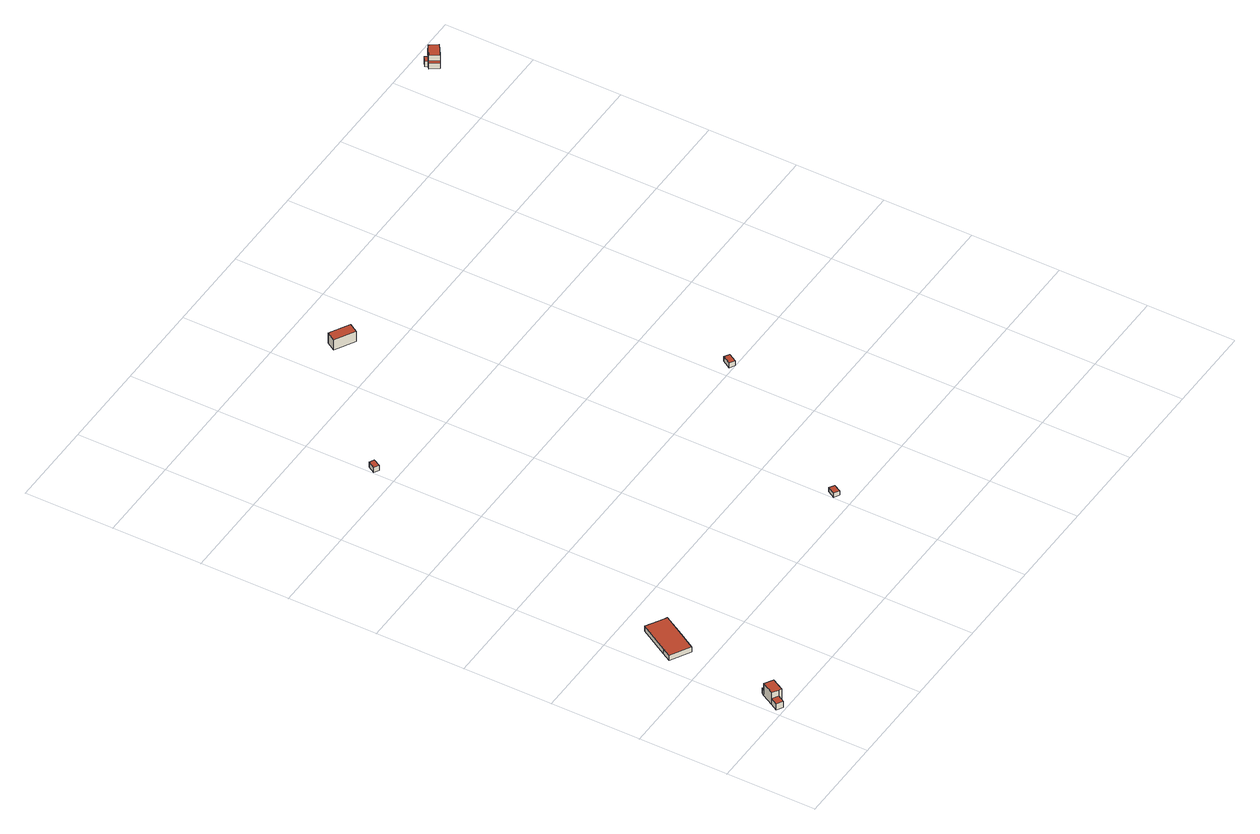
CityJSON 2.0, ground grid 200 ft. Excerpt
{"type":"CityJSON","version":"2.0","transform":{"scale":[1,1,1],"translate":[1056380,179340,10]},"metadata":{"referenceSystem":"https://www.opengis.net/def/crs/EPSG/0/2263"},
"CityObjects":{
"building1":{"type":"Building","attributes":{"name":"Bldg_3210011981","BIN":"4288344"},"geometry":[{"type":"MultiSurface","lod":"2","boundaries":[[[0,1,2,3]],[[4,5,6,7,8]],[[9,10,11,12]],[[13,14,15,16,17,18,19,20,21]],[[10,4,8,11]],[[3,6,5,0]],[[1,0,21,20]],[[2,1,20,19]],[[3,2,19,18]],[[7,6,18,17]],[[8,7,17,16]],[[12,11,16,15]],[[9,12,15,14]],[[10,9,14,13]],[[5,4,13,21]]],"semantics":{"surfaces":[{"type":"RoofSurface","BIN":"4288344"},{"type":"GroundSurface"},{"type":"WallSurface"}],"values":[0,0,0,1,2,2,2,2,2,2,2,2,2,2,2]}}]},
"building2":{"type":"Building","attributes":{"name":"Bldg_3210003492","BIN":"4288396"},"geometry":[{"type":"MultiSurface","lod":"2","boundaries":[[[22,23,24,25,26,27,28]],[[29,30,31,32,33,34,35]],[[28,27,35,34]],[[22,28,34,33]],[[23,22,33,32]],[[24,23,32,31]],[[25,24,31,30]],[[26,25,30,29]],[[27,26,29,35]]],"semantics":{"surfaces":[{"type":"RoofSurface","BIN":"4288396"},{"type":"GroundSurface"},{"type":"WallSurface"}],"values":[0,1,2,2,2,2,2,2,2]}}]},
"building3":{"type":"Building","attributes":{"name":"Bldg_3511005112","BIN":"4515614"},"geometry":[{"type":"MultiSurface","lod":"2","boundaries":[[[36,37,38,39]],[[40,41,42,43]],[[40,43,39,38]],[[41,40,38,37]],[[42,41,37,36]],[[43,42,36,39]]],"semantics":{"surfaces":[{"type":"GroundSurface"},{"type":"RoofSurface","BIN":"4515614"},{"type":"WallSurface"}],"values":[0,1,2,2,2,2]}}]},
"building4":{"type":"Building","attributes":{"name":"Bldg_3511010566","BIN":"4515800"},"geometry":[{"type":"MultiSurface","lod":"2","boundaries":[[[44,45,46,47]],[[48,49,50,51]],[[48,51,47,46]],[[49,48,46,45]],[[50,49,45,44]],[[51,50,44,47]]],"semantics":{"surfaces":[{"type":"GroundSurface"},{"type":"RoofSurface","BIN":"4515800"},{"type":"WallSurface"}],"values":[0,1,2,2,2,2]}}]},
"building5":{"type":"Building","attributes":{"name":"Bldg_3210004740","BIN":"4537609"},"geometry":[{"type":"MultiSurface","lod":"2","boundaries":[[[52,53,54,55]],[[56,57,58,59]],[[55,54,59,58]],[[52,55,58,57]],[[53,52,57,56]],[[54,53,56,59]]],"semantics":{"surfaces":[{"type":"RoofSurface","BIN":"4537609"},{"type":"GroundSurface"},{"type":"WallSurface"}],"values":[0,1,2,2,2,2]}}]},
"building6":{"type":"Building","attributes":{"name":"Bldg_3511017664","BIN":"4515819"},"geometry":[{"type":"MultiSurface","lod":"2","boundaries":[[[60,61,62,63]],[[64,65,66,67]],[[64,67,63,62]],[[65,64,62,61]],[[66,65,61,60]],[[67,66,60,63]]],"semantics":{"surfaces":[{"type":"GroundSurface"},{"type":"RoofSurface","BIN":"4515819"},{"type":"WallSurface"}],"values":[0,1,2,2,2,2]}}]},
"building7":{"type":"Building","attributes":{"name":"Bldg_3210011280","BIN":"4289074"},"geometry":[{"type":"MultiSurface","lod":"2","boundaries":[[[68,69,70,71]],[[72,73,74,75]],[[76,77,78,79,80,81]],[[82,83,84,85]],[[86,87,88,89,90,91,92,93,94,95,96,97]],[[83,76,81,84]],[[74,78,77,75]],[[71,80,79,68]],[[77,76,97,96]],[[72,75,96,95]],[[73,72,95,94]],[[74,73,94,93]],[[79,78,93,92]],[[69,68,92,91]],[[70,69,91,90]],[[71,70,90,89]],[[81,80,89,88]],[[85,84,88,87]],[[82,85,87,86]],[[83,82,86,97]]],"semantics":{"surfaces":[{"type":"RoofSurface","BIN":"4289074"},{"type":"GroundSurface"},{"type":"WallSurface"}],"values":[0,0,0,0,1,2,2,2,2,2,2,2,2,2,2,2,2,2,2,2]}}]}
},
"vertices":[
[18,28,19],[9,12,19],[22,4,19],[31,20,19],[33,55,34],[18,28,34],[31,20,34],[37,17,34],[52,44,34],[37,61,17],[33,55,17],[52,44,17],[56,50,17],[33,55,3],[37,61,3],[56,50,3],[52,44,3],[37,17,3],[31,20,3],[22,4,3],[9,12,3],[18,28,3],
[112,329,17],[74,351,17],[36,286,17],[25,266,17],[68,241,17],[90,278,17],[118,326,17],[68,241,4],[25,266,4],[36,286,4],[74,351,4],[112,329,4],[118,326,4],[90,278,4],
[207,1036,8],[196,1042,8],[205,1058,8],[216,1053,8],[205,1058,21],[196,1042,21],[207,1036,21],[216,1053,21],
[613,230,2],[602,236,2],[611,253,2],[622,246,2],[611,253,13],[602,236,13],[613,230,13],[622,246,13],
[474,1313,36],[462,1293,36],[506,1268,36],[518,1288,36],[462,1293,10],[474,1313,10],[518,1288,10],[506,1268,10],
[836,601,0],[824,608,0],[835,627,0],[847,620,0],[835,627,12],[824,608,12],[836,601,12],[847,620,12],
[1271,1562,22],[1266,1558,22],[1279,1539,22],[1284,1543,22],[1279,1576,21],[1268,1568,21],[1272,1562,21],[1284,1570,21],[1297,1578,37],[1284,1570,37],[1272,1562,37],[1271,1562,37],[1284,1543,37],[1310,1560,37],[1302,1582,22],[1297,1578,22],[1310,1560,22],[1315,1563,22],[1302,1582,7],[1315,1563,7],[1310,1560,7],[1284,1543,7],[1279,1539,7],[1266,1558,7],[1271,1562,7],[1272,1562,7],[1268,1568,7],[1279,1576,7],[1284,1570,7],[1297,1578,7]
]}
